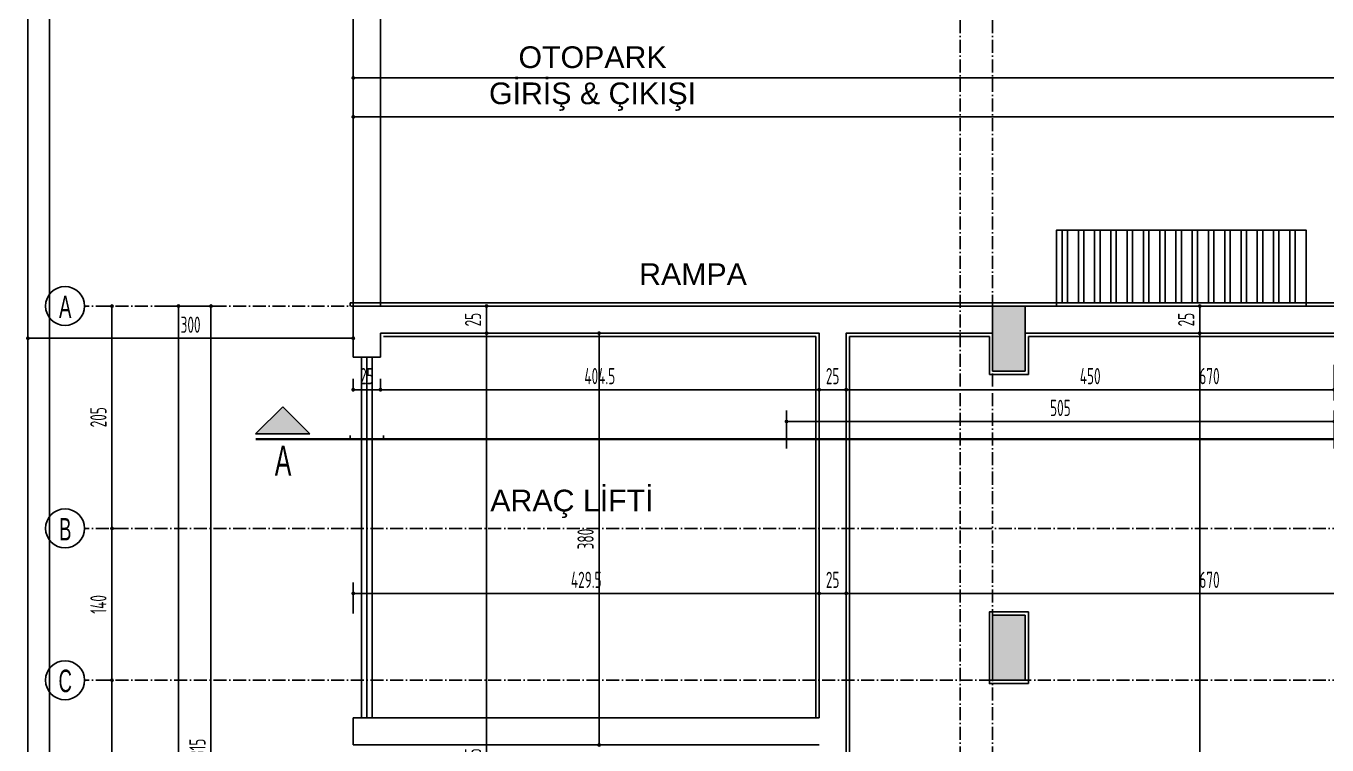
# Model space of a CAD drawing. Extents: x 41749 to 92598, y -24291 to 29432.
# Drawn here: x 48771 to 49971, y -22701 to -22038 of the extents above; entities that cross this region are included whole.
import ezdxf

# ---------------------------------------------------------------- set-up
doc = ezdxf.new("R2010")
doc.units = 0
doc.header["$MEASUREMENT"] = 0
doc.header["$PDMODE"] = 3
for name, pattern in [('ACAD_ISO03W100', [30, 12, -18]), ('ACAD_ISO10W100', [18, 12, -3, 0, -3]), ('DASHED', [0.75, 0.5, -0.25])]:
    doc.linetypes.add(name, pattern=pattern)
doc.layers.get('0').update_dxf_attribs({"linetype": 'CONTINUOUS'})
doc.layers.get('Defpoints').update_dxf_attribs({"linetype": 'CONTINUOUS'})
for name, color, linetype in [('ADAKENARI', 7, 'CONTINUOUS'), ('AKS', 10, 'CONTINUOUS'), ('DUVAR', 6, 'CONTINUOUS'), ('İÇ ÖLÇÜ', 95, 'CONTINUOUS'), ('KOLON', 5, 'CONTINUOUS'), ('MAHAL', 21, 'CONTINUOUS'), ('MERBAS', 231, 'CONTINUOUS'), ('OLCU', 3, 'CONTINUOUS'), ('SıVA', 7, 'CONTINUOUS'), ('tar', 12, 'CONTINUOUS'), ('TEFRIS', 12, 'CONTINUOUS'), ('YAZI', 7, 'CONTINUOUS')]:
    doc.layers.add(name, color=color, linetype=linetype)
doc.layers.add('KAPI-ACILIM1', color=13, linetype='ACAD_ISO03W100', lineweight=20)
doc.styles.add('mahal', font='arial.ttf', dxfattribs={"height": 70})
doc.styles.add('OLCU', font='isocpeur.ttf', dxfattribs={"width": 0.59})
doc.dimstyles.new('OLCU3', dxfattribs={"dimscale": 0.5, "dimtxt": 30, "dimasz": 7, "dimexe": 20, "dimexo": 0, "dimgap": 10, "dimtad": 1, "dimdec": 4, "dimrnd": 0.5, "dimdsep": 46, "dimtxsty": 'OLCU', "dimblk1": 'DOT', "dimblk2": 'DOT', "dimsah": 1, "dimcen": 0.09, "dimclrt": 4, "dimadec": 0, "dimazin": 0, "dimtfac": 1, "dimtdec": 4, "dimtix": 1, "dimtmove": 2, "dimatfit": 3, "dimfxl": 0, "dimtolj": 1, "dimtzin": 0, "dimarcsym": 0})

# ---------------------------------------------------------------- blocks, each defined once
blk = doc.blocks.new('DOT')
at = {"color": 0, "linetype": 'ByBlock'}
blk.add_line((-0.5, 0), (-1, 0), dxfattribs=at)
at = {"color": 0, "linetype": 'ByBlock', "const_width": 0.5}
blk.add_lwpolyline([(-0.25, 0, 1), (0.25, 0, 1)], format="xyb", close=True, dxfattribs=at)
blk = doc.blocks.new('*D2324')
at = {"layer": 'Defpoints', "color": 0, "transparency": 16777216}
for p in [(48850.3, -22641), (48850.3, -22641), (48850.3, -23111)]:
    blk.add_point(p, dxfattribs=at)
at = {"layer": 'OLCU', "color": 0, "lineweight": -2, "transparency": 16777216}
for p, q in [((48850.3, -22641), (48840.3, -22641)), ((48850.3, -23107.5), (48850.3, -22644.5)), ((48850.3, -23111), (48860.3, -23111))]:
    blk.add_line(p, q, dxfattribs=at)
at = {"layer": 'OLCU', "color": 0, "lineweight": -2, "transparency": 16777216, "xscale": 3.5, "yscale": 3.5, "zscale": 3.5}
for p, rotation in [((48850.3, -22641), 90), ((48850.3, -23111), 270)]:
    blk.add_blockref('DOT', p, dxfattribs=dict(at, rotation=rotation))
at = {"layer": 'OLCU', "color": 4, "transparency": 16777216, "insert": (48837.8, -22876), "char_height": 15, "attachment_point": 5, "rotation": 90, "style": 'OLCU'}
blk.add_mtext('\\A1;470', dxfattribs=at)
blk = doc.blocks.new('*D2325')
at = {"layer": 'Defpoints', "color": 0, "transparency": 16777216}
for p in [(48850.3, -22501), (48850.3, -22501), (48850.3, -22641)]:
    blk.add_point(p, dxfattribs=at)
at = {"layer": 'OLCU', "color": 0, "lineweight": -2, "transparency": 16777216}
for p, q in [((48850.3, -22501), (48860.3, -22501)), ((48850.3, -22637.5), (48850.3, -22504.5)), ((48850.3, -22641), (48840.3, -22641))]:
    blk.add_line(p, q, dxfattribs=at)
at = {"layer": 'OLCU', "color": 0, "lineweight": -2, "transparency": 16777216, "xscale": 3.5, "yscale": 3.5, "zscale": 3.5}
for p, rotation in [((48850.3, -22501), 90), ((48850.3, -22641), 270)]:
    blk.add_blockref('DOT', p, dxfattribs=dict(at, rotation=rotation))
at = {"layer": 'OLCU', "color": 4, "transparency": 16777216, "insert": (48837.8, -22571), "char_height": 15, "attachment_point": 5, "rotation": 90, "style": 'OLCU'}
blk.add_mtext('\\A1;140', dxfattribs=at)
blk = doc.blocks.new('*D2326')
at = {"layer": 'Defpoints', "color": 0, "transparency": 16777216}
for p in [(48850.3, -22296), (48850.3, -22296), (48850.3, -22501)]:
    blk.add_point(p, dxfattribs=at)
at = {"layer": 'OLCU', "color": 0, "lineweight": -2, "transparency": 16777216}
for p, q in [((48850.3, -22296), (48840.3, -22296)), ((48850.3, -22497.5), (48850.3, -22299.5)), ((48850.3, -22501), (48860.3, -22501))]:
    blk.add_line(p, q, dxfattribs=at)
at = {"layer": 'OLCU', "color": 0, "lineweight": -2, "transparency": 16777216, "xscale": 3.5, "yscale": 3.5, "zscale": 3.5}
for p, rotation in [((48850.3, -22296), 90), ((48850.3, -22501), 270)]:
    blk.add_blockref('DOT', p, dxfattribs=dict(at, rotation=rotation))
at = {"layer": 'OLCU', "color": 4, "transparency": 16777216, "insert": (48837.8, -22398.5), "char_height": 15, "attachment_point": 5, "rotation": 90, "style": 'OLCU'}
blk.add_mtext('\\A1;205', dxfattribs=at)
blk = doc.blocks.new('*D2386')
at = {"layer": 'Defpoints', "color": 0, "transparency": 16777216}
for p in [(49072.8, -22085.7), (51262.3, -22296), (49072.8, -22343.2)]:
    blk.add_point(p, dxfattribs=at)
at = {"layer": 'OLCU', "color": 0, "lineweight": -2, "transparency": 16777216}
for p, q in [((49072.8, -22110.7), (49072.8, -22075.7)), ((51262.3, -22110.7), (51262.3, -22075.7)), ((51258.8, -22085.7), (49076.3, -22085.7))]:
    blk.add_line(p, q, dxfattribs=at)
at = {"layer": 'OLCU', "color": 0, "lineweight": -2, "transparency": 16777216, "xscale": 3.5, "yscale": 3.5, "zscale": 3.5, "rotation": 180}
blk.add_blockref('DOT', (49072.8, -22085.7), dxfattribs=at)
at = {"layer": 'OLCU', "color": 0, "lineweight": -2, "transparency": 16777216, "xscale": 3.5, "yscale": 3.5, "zscale": 3.5}
blk.add_blockref('DOT', (51262.3, -22085.7), dxfattribs=at)
at = {"layer": 'OLCU', "color": 4, "transparency": 16777216, "insert": (50167.6, -22073.2), "char_height": 15, "attachment_point": 5, "style": 'OLCU'}
blk.add_mtext('\\A1;2189.5', dxfattribs=at)
blk = doc.blocks.new('*D2393')
at = {"layer": 'Defpoints', "color": 0, "transparency": 16777216}
for p in [(48790.7, -22296), (48941.6, -23111.2), (49072.8, -23111.2)]:
    blk.add_point(p, dxfattribs=at)
at = {"layer": 'OLCU', "color": 0, "lineweight": -2, "transparency": 16777216}
for p, q in [((48916.6, -22296), (48951.6, -22296)), ((48941.6, -22299.5), (48941.6, -23107.7)), ((48966.6, -23111.2), (48931.6, -23111.2))]:
    blk.add_line(p, q, dxfattribs=at)
at = {"layer": 'OLCU', "color": 0, "lineweight": -2, "transparency": 16777216, "xscale": 3.5, "yscale": 3.5, "zscale": 3.5}
for p, rotation in [((48941.6, -22296), 90), ((48941.6, -23111.2), 270)]:
    blk.add_blockref('DOT', p, dxfattribs=dict(at, rotation=rotation))
at = {"layer": 'OLCU', "color": 4, "transparency": 16777216, "insert": (48929.1, -22703.6), "char_height": 15, "attachment_point": 5, "rotation": 90, "style": 'OLCU'}
blk.add_mtext('\\A1;815', dxfattribs=at)
blk = doc.blocks.new('*D2394')
at = {"layer": 'Defpoints', "color": 0, "transparency": 16777216}
for p in [(49021, -22296), (48911.6, -23216), (49847.6, -23216)]:
    blk.add_point(p, dxfattribs=at)
at = {"layer": 'OLCU', "color": 0, "lineweight": -2, "transparency": 16777216}
for p, q in [((48936.6, -22296), (48901.6, -22296)), ((48911.6, -22299.5), (48911.6, -23212.5)), ((48936.6, -23216), (48901.6, -23216))]:
    blk.add_line(p, q, dxfattribs=at)
at = {"layer": 'OLCU', "color": 0, "lineweight": -2, "transparency": 16777216, "xscale": 3.5, "yscale": 3.5, "zscale": 3.5}
for p, rotation in [((48911.6, -22296), 90), ((48911.6, -23216), 270)]:
    blk.add_blockref('DOT', p, dxfattribs=dict(at, rotation=rotation))
at = {"layer": 'OLCU', "color": 4, "transparency": 16777216, "insert": (48899.1, -22756), "char_height": 15, "attachment_point": 5, "rotation": 90, "style": 'OLCU'}
blk.add_mtext('\\A1;920', dxfattribs=at)
blk = doc.blocks.new('*D2396')
at = {"layer": 'Defpoints', "color": 0, "transparency": 16777216}
for p in [(49072.8, -22017.7), (49632.3, -22017.7), (49072.8, -22316)]:
    blk.add_point(p, dxfattribs=at)
at = {"layer": 'OLCU', "color": 0, "lineweight": -2, "transparency": 16777216}
for p, q in [((49072.8, -22042.7), (49072.8, -22007.7)), ((49632.3, -22017.7), (49632.3, -22007.7)), ((49628.8, -22017.7), (49076.3, -22017.7))]:
    blk.add_line(p, q, dxfattribs=at)
at = {"layer": 'OLCU', "color": 0, "lineweight": -2, "transparency": 16777216, "xscale": 3.5, "yscale": 3.5, "zscale": 3.5, "rotation": 180}
blk.add_blockref('DOT', (49072.8, -22017.7), dxfattribs=at)
at = {"layer": 'OLCU', "color": 0, "lineweight": -2, "transparency": 16777216, "xscale": 3.5, "yscale": 3.5, "zscale": 3.5}
blk.add_blockref('DOT', (49632.3, -22017.7), dxfattribs=at)
at = {"layer": 'OLCU', "color": 4, "transparency": 16777216, "insert": (49352.6, -22005.2), "char_height": 15, "attachment_point": 5, "style": 'OLCU'}
blk.add_mtext('\\A1;559.5', dxfattribs=at)
blk = doc.blocks.new('*D2423')
at = {"layer": 'Defpoints', "color": 0, "transparency": 16777216}
for p in [(49852.5, -22296), (49852.5, -22321), (49853.3, -22321)]:
    blk.add_point(p, dxfattribs=at)
at = {"layer": 'İÇ ÖLÇÜ', "color": 0, "lineweight": -2, "transparency": 16777216}
for p, q in [((49852.5, -22296), (49863.3, -22296)), ((49853.3, -22299.5), (49853.3, -22317.5)), ((49852.5, -22321), (49863.3, -22321))]:
    blk.add_line(p, q, dxfattribs=at)
at = {"layer": 'İÇ ÖLÇÜ', "color": 0, "lineweight": -2, "transparency": 16777216, "xscale": 3.5, "yscale": 3.5, "zscale": 3.5}
for p, rotation in [((49853.3, -22296), 90), ((49853.3, -22321), 270)]:
    blk.add_blockref('DOT', p, dxfattribs=dict(at, rotation=rotation))
at = {"layer": 'İÇ ÖLÇÜ', "color": 4, "transparency": 16777216, "insert": (49840.8, -22308.5), "char_height": 15, "attachment_point": 5, "rotation": 90, "style": 'OLCU'}
blk.add_mtext('\\A1;25', dxfattribs=at)
blk = doc.blocks.new('*D2424')
at = {"layer": 'Defpoints', "color": 0, "transparency": 16777216}
for p in [(49852.5, -22321), (49853.3, -23191), (49862.6, -23191)]:
    blk.add_point(p, dxfattribs=at)
at = {"layer": 'İÇ ÖLÇÜ', "color": 0, "lineweight": -2, "transparency": 16777216}
for p, q in [((49852.5, -22321), (49863.3, -22321)), ((49853.3, -22324.5), (49853.3, -23187.5)), ((49862.6, -23191), (49843.3, -23191))]:
    blk.add_line(p, q, dxfattribs=at)
at = {"layer": 'İÇ ÖLÇÜ', "color": 0, "lineweight": -2, "transparency": 16777216, "xscale": 3.5, "yscale": 3.5, "zscale": 3.5}
for p, rotation in [((49853.3, -22321), 90), ((49853.3, -23191), 270)]:
    blk.add_blockref('DOT', p, dxfattribs=dict(at, rotation=rotation))
at = {"layer": 'İÇ ÖLÇÜ', "color": 4, "transparency": 16777216, "insert": (49840.8, -22756), "char_height": 15, "attachment_point": 5, "rotation": 90, "style": 'OLCU'}
blk.add_mtext('\\A1;870', dxfattribs=at)
blk = doc.blocks.new('*D2426')
at = {"layer": 'Defpoints', "color": 0, "transparency": 16777216}
for p in [(49197.2, -22296), (49195.7, -22321), (49197.2, -22321)]:
    blk.add_point(p, dxfattribs=at)
at = {"layer": 'İÇ ÖLÇÜ', "color": 0, "lineweight": -2, "transparency": 16777216}
for p, q in [((49197.2, -22296), (49185.7, -22296)), ((49195.7, -22299.5), (49195.7, -22317.5)), ((49197.2, -22321), (49185.7, -22321))]:
    blk.add_line(p, q, dxfattribs=at)
at = {"layer": 'İÇ ÖLÇÜ', "color": 0, "lineweight": -2, "transparency": 16777216, "xscale": 3.5, "yscale": 3.5, "zscale": 3.5}
for p, rotation in [((49195.7, -22296), 90), ((49195.7, -22321), 270)]:
    blk.add_blockref('DOT', p, dxfattribs=dict(at, rotation=rotation))
at = {"layer": 'İÇ ÖLÇÜ', "color": 4, "transparency": 16777216, "insert": (49183.2, -22308.5), "char_height": 15, "attachment_point": 5, "rotation": 90, "style": 'OLCU'}
blk.add_mtext('\\A1;25', dxfattribs=at)
blk = doc.blocks.new('*D2427')
at = {"layer": 'Defpoints', "color": 0, "transparency": 16777216}
for p in [(49197.2, -22321), (49097.8, -23114.4), (49195.7, -23114.4)]:
    blk.add_point(p, dxfattribs=at)
at = {"layer": 'İÇ ÖLÇÜ', "color": 0, "lineweight": -2, "transparency": 16777216}
for p, q in [((49197.2, -22321), (49185.7, -22321)), ((49195.7, -22324.5), (49195.7, -23110.9)), ((49170.7, -23114.4), (49205.7, -23114.4))]:
    blk.add_line(p, q, dxfattribs=at)
at = {"layer": 'İÇ ÖLÇÜ', "color": 0, "lineweight": -2, "transparency": 16777216, "xscale": 3.5, "yscale": 3.5, "zscale": 3.5}
for p, rotation in [((49195.7, -22321), 90), ((49195.7, -23114.4), 270)]:
    blk.add_blockref('DOT', p, dxfattribs=dict(at, rotation=rotation))
at = {"layer": 'İÇ ÖLÇÜ', "color": 4, "transparency": 16777216, "insert": (49183.2, -22717.7), "char_height": 15, "attachment_point": 5, "rotation": 90, "style": 'OLCU'}
blk.add_mtext('\\A1;793.5', dxfattribs=at)
blk = doc.blocks.new('*D2437')
at = {"layer": 'Defpoints', "color": 0, "transparency": 16777216}
for p in [(49527.3, -22373.1), (49527.3, -22383.1), (50197.3, -22377.7)]:
    blk.add_point(p, dxfattribs=at)
at = {"layer": 'İÇ ÖLÇÜ', "color": 0, "lineweight": -2, "transparency": 16777216}
for p, q in [((49527.3, -22383.1), (49527.3, -22363.1)), ((50197.3, -22377.7), (50197.3, -22363.1)), ((50193.8, -22373.1), (49530.8, -22373.1))]:
    blk.add_line(p, q, dxfattribs=at)
at = {"layer": 'İÇ ÖLÇÜ', "color": 0, "lineweight": -2, "transparency": 16777216, "xscale": 3.5, "yscale": 3.5, "zscale": 3.5, "rotation": 180}
blk.add_blockref('DOT', (49527.3, -22373.1), dxfattribs=at)
at = {"layer": 'İÇ ÖLÇÜ', "color": 0, "lineweight": -2, "transparency": 16777216, "xscale": 3.5, "yscale": 3.5, "zscale": 3.5}
blk.add_blockref('DOT', (50197.3, -22373.1), dxfattribs=at)
at = {"layer": 'İÇ ÖLÇÜ', "color": 4, "transparency": 16777216, "insert": (49862.3, -22360.6), "char_height": 15, "attachment_point": 5, "style": 'OLCU'}
blk.add_mtext('\\A1;670', dxfattribs=at)
blk = doc.blocks.new('*D2438')
at = {"layer": 'Defpoints', "color": 0, "transparency": 16777216}
for p in [(49502.3, -22356.7), (49502.3, -22373.1), (49527.3, -22377.7)]:
    blk.add_point(p, dxfattribs=at)
at = {"layer": 'İÇ ÖLÇÜ', "color": 0, "lineweight": -2, "transparency": 16777216}
for p, q in [((49502.3, -22356.7), (49502.3, -22383.1)), ((49527.3, -22377.7), (49527.3, -22363.1)), ((49523.8, -22373.1), (49505.8, -22373.1))]:
    blk.add_line(p, q, dxfattribs=at)
at = {"layer": 'İÇ ÖLÇÜ', "color": 0, "lineweight": -2, "transparency": 16777216, "xscale": 3.5, "yscale": 3.5, "zscale": 3.5, "rotation": 180}
blk.add_blockref('DOT', (49502.3, -22373.1), dxfattribs=at)
at = {"layer": 'İÇ ÖLÇÜ', "color": 0, "lineweight": -2, "transparency": 16777216, "xscale": 3.5, "yscale": 3.5, "zscale": 3.5}
blk.add_blockref('DOT', (49527.3, -22373.1), dxfattribs=at)
at = {"layer": 'İÇ ÖLÇÜ', "color": 4, "transparency": 16777216, "insert": (49514.8, -22360.6), "char_height": 15, "attachment_point": 5, "style": 'OLCU'}
blk.add_mtext('\\A1;25', dxfattribs=at)
blk = doc.blocks.new('*D2439')
at = {"layer": 'Defpoints', "color": 0, "transparency": 16777216}
for p in [(49502.3, -22349.9), (49097.8, -22373.1), (49097.8, -22374.8)]:
    blk.add_point(p, dxfattribs=at)
at = {"layer": 'İÇ ÖLÇÜ', "color": 0, "lineweight": -2, "transparency": 16777216}
for p, q in [((49502.3, -22349.9), (49502.3, -22383.1)), ((49097.8, -22374.8), (49097.8, -22363.1)), ((49498.8, -22373.1), (49101.3, -22373.1))]:
    blk.add_line(p, q, dxfattribs=at)
at = {"layer": 'İÇ ÖLÇÜ', "color": 0, "lineweight": -2, "transparency": 16777216, "xscale": 3.5, "yscale": 3.5, "zscale": 3.5, "rotation": 180}
blk.add_blockref('DOT', (49097.8, -22373.1), dxfattribs=at)
at = {"layer": 'İÇ ÖLÇÜ', "color": 0, "lineweight": -2, "transparency": 16777216, "xscale": 3.5, "yscale": 3.5, "zscale": 3.5}
blk.add_blockref('DOT', (49502.3, -22373.1), dxfattribs=at)
at = {"layer": 'İÇ ÖLÇÜ', "color": 4, "transparency": 16777216, "insert": (49300.1, -22360.6), "char_height": 15, "attachment_point": 5, "style": 'OLCU'}
blk.add_mtext('\\A1;404.5', dxfattribs=at)
blk = doc.blocks.new('*D2440')
at = {"layer": 'Defpoints', "color": 0, "transparency": 16777216}
for p in [(49072.8, -22373.1), (49072.8, -22374.8), (49097.8, -22374.8)]:
    blk.add_point(p, dxfattribs=at)
at = {"layer": 'İÇ ÖLÇÜ', "color": 0, "lineweight": -2, "transparency": 16777216}
for p, q in [((49072.8, -22374.8), (49072.8, -22363.1)), ((49097.8, -22374.8), (49097.8, -22363.1)), ((49094.3, -22373.1), (49076.3, -22373.1))]:
    blk.add_line(p, q, dxfattribs=at)
at = {"layer": 'İÇ ÖLÇÜ', "color": 0, "lineweight": -2, "transparency": 16777216, "xscale": 3.5, "yscale": 3.5, "zscale": 3.5, "rotation": 180}
blk.add_blockref('DOT', (49072.8, -22373.1), dxfattribs=at)
at = {"layer": 'İÇ ÖLÇÜ', "color": 0, "lineweight": -2, "transparency": 16777216, "xscale": 3.5, "yscale": 3.5, "zscale": 3.5}
blk.add_blockref('DOT', (49097.8, -22373.1), dxfattribs=at)
at = {"layer": 'İÇ ÖLÇÜ', "color": 4, "transparency": 16777216, "insert": (49085.3, -22360.6), "char_height": 15, "attachment_point": 5, "style": 'OLCU'}
blk.add_mtext('\\A1;25', dxfattribs=at)
blk = doc.blocks.new('*D2446')
at = {"layer": 'Defpoints', "color": 0, "transparency": 16777216}
for p in [(49527.3, -22537.5), (49527.3, -22560.9), (50197.3, -22571)]:
    blk.add_point(p, dxfattribs=at)
at = {"layer": 'İÇ ÖLÇÜ', "color": 0, "lineweight": -2, "transparency": 16777216}
for p, q in [((49527.3, -22537.5), (49527.3, -22570.9)), ((50197.3, -22571), (50197.3, -22550.9)), ((50193.8, -22560.9), (49530.8, -22560.9))]:
    blk.add_line(p, q, dxfattribs=at)
at = {"layer": 'İÇ ÖLÇÜ', "color": 0, "lineweight": -2, "transparency": 16777216, "xscale": 3.5, "yscale": 3.5, "zscale": 3.5, "rotation": 180}
blk.add_blockref('DOT', (49527.3, -22560.9), dxfattribs=at)
at = {"layer": 'İÇ ÖLÇÜ', "color": 0, "lineweight": -2, "transparency": 16777216, "xscale": 3.5, "yscale": 3.5, "zscale": 3.5}
blk.add_blockref('DOT', (50197.3, -22560.9), dxfattribs=at)
at = {"layer": 'İÇ ÖLÇÜ', "color": 4, "transparency": 16777216, "insert": (49862.3, -22548.4), "char_height": 15, "attachment_point": 5, "style": 'OLCU'}
blk.add_mtext('\\A1;670', dxfattribs=at)
blk = doc.blocks.new('*D2447')
at = {"layer": 'Defpoints', "color": 0, "transparency": 16777216}
for p in [(49502.3, -22537.5), (49527.3, -22537.5), (49502.3, -22560.9)]:
    blk.add_point(p, dxfattribs=at)
at = {"layer": 'İÇ ÖLÇÜ', "color": 0, "lineweight": -2, "transparency": 16777216}
for p, q in [((49502.3, -22537.5), (49502.3, -22570.9)), ((49527.3, -22537.5), (49527.3, -22570.9)), ((49523.8, -22560.9), (49505.8, -22560.9))]:
    blk.add_line(p, q, dxfattribs=at)
at = {"layer": 'İÇ ÖLÇÜ', "color": 0, "lineweight": -2, "transparency": 16777216, "xscale": 3.5, "yscale": 3.5, "zscale": 3.5, "rotation": 180}
blk.add_blockref('DOT', (49502.3, -22560.9), dxfattribs=at)
at = {"layer": 'İÇ ÖLÇÜ', "color": 0, "lineweight": -2, "transparency": 16777216, "xscale": 3.5, "yscale": 3.5, "zscale": 3.5}
blk.add_blockref('DOT', (49527.3, -22560.9), dxfattribs=at)
at = {"layer": 'İÇ ÖLÇÜ', "color": 4, "transparency": 16777216, "insert": (49514.8, -22548.4), "char_height": 15, "attachment_point": 5, "style": 'OLCU'}
blk.add_mtext('\\A1;25', dxfattribs=at)
blk = doc.blocks.new('*D2448')
at = {"layer": 'Defpoints', "color": 0, "transparency": 16777216}
for p in [(49502.3, -22537.5), (49072.8, -22560.9), (49072.8, -22579.3)]:
    blk.add_point(p, dxfattribs=at)
at = {"layer": 'İÇ ÖLÇÜ', "color": 0, "lineweight": -2, "transparency": 16777216}
for p, q in [((49502.3, -22537.5), (49502.3, -22570.9)), ((49072.8, -22579.3), (49072.8, -22550.9)), ((49498.8, -22560.9), (49076.3, -22560.9))]:
    blk.add_line(p, q, dxfattribs=at)
at = {"layer": 'İÇ ÖLÇÜ', "color": 0, "lineweight": -2, "transparency": 16777216, "xscale": 3.5, "yscale": 3.5, "zscale": 3.5, "rotation": 180}
blk.add_blockref('DOT', (49072.8, -22560.9), dxfattribs=at)
at = {"layer": 'İÇ ÖLÇÜ', "color": 0, "lineweight": -2, "transparency": 16777216, "xscale": 3.5, "yscale": 3.5, "zscale": 3.5}
blk.add_blockref('DOT', (49502.3, -22560.9), dxfattribs=at)
at = {"layer": 'İÇ ÖLÇÜ', "color": 4, "transparency": 16777216, "insert": (49287.6, -22548.4), "char_height": 15, "attachment_point": 5, "style": 'OLCU'}
blk.add_mtext('\\A1;429.5', dxfattribs=at)
blk = doc.blocks.new('*D2577')
at = {"layer": 'Defpoints', "color": 0, "transparency": 16777216}
for p in [(49527.3, -22350.2), (49977.3, -22350.2), (49527.3, -22373.1)]:
    blk.add_point(p, dxfattribs=at)
at = {"layer": 'İÇ ÖLÇÜ', "color": 0, "lineweight": -2, "transparency": 16777216}
for p, q in [((49527.3, -22350.2), (49527.3, -22383.1)), ((49977.3, -22350.2), (49977.3, -22383.1)), ((49973.8, -22373.1), (49530.8, -22373.1))]:
    blk.add_line(p, q, dxfattribs=at)
at = {"layer": 'İÇ ÖLÇÜ', "color": 0, "lineweight": -2, "transparency": 16777216, "xscale": 3.5, "yscale": 3.5, "zscale": 3.5, "rotation": 180}
blk.add_blockref('DOT', (49527.3, -22373.1), dxfattribs=at)
at = {"layer": 'İÇ ÖLÇÜ', "color": 0, "lineweight": -2, "transparency": 16777216, "xscale": 3.5, "yscale": 3.5, "zscale": 3.5}
blk.add_blockref('DOT', (49977.3, -22373.1), dxfattribs=at)
at = {"layer": 'İÇ ÖLÇÜ', "color": 4, "transparency": 16777216, "insert": (49752.3, -22360.6), "char_height": 15, "attachment_point": 5, "style": 'OLCU'}
blk.add_mtext('\\A1;450', dxfattribs=at)
blk = doc.blocks.new('*D2581')
at = {"layer": 'Defpoints', "color": 0, "transparency": 16777216}
for p in [(49472.3, -22402.4), (49977.3, -22443.5), (49472.3, -22473)]:
    blk.add_point(p, dxfattribs=at)
at = {"layer": 'İÇ ÖLÇÜ', "color": 0, "lineweight": -2, "transparency": 16777216}
for p, q in [((49472.3, -22427.4), (49472.3, -22392.4)), ((49977.3, -22427.4), (49977.3, -22392.4)), ((49973.8, -22402.4), (49475.8, -22402.4))]:
    blk.add_line(p, q, dxfattribs=at)
at = {"layer": 'İÇ ÖLÇÜ', "color": 0, "lineweight": -2, "transparency": 16777216, "xscale": 3.5, "yscale": 3.5, "zscale": 3.5, "rotation": 180}
blk.add_blockref('DOT', (49472.3, -22402.4), dxfattribs=at)
at = {"layer": 'İÇ ÖLÇÜ', "color": 0, "lineweight": -2, "transparency": 16777216, "xscale": 3.5, "yscale": 3.5, "zscale": 3.5}
blk.add_blockref('DOT', (49977.3, -22402.4), dxfattribs=at)
at = {"layer": 'İÇ ÖLÇÜ', "color": 4, "transparency": 16777216, "insert": (49724.8, -22389.9), "char_height": 15, "attachment_point": 5, "style": 'OLCU'}
blk.add_mtext('\\A1;505', dxfattribs=at)
blk = doc.blocks.new('*D2799')
at = {"layer": 'Defpoints', "color": 0, "transparency": 16777216}
for p in [(49072.8, -22121.6), (51012.2, -22293), (49072.8, -22334.4)]:
    blk.add_point(p, dxfattribs=at)
at = {"layer": 'OLCU', "color": 0, "lineweight": -2, "transparency": 16777216}
for p, q in [((49072.8, -22146.6), (49072.8, -22111.6)), ((51012.2, -22146.6), (51012.2, -22111.6)), ((51008.7, -22121.6), (49076.3, -22121.6))]:
    blk.add_line(p, q, dxfattribs=at)
at = {"layer": 'OLCU', "color": 0, "lineweight": -2, "transparency": 16777216, "xscale": 3.5, "yscale": 3.5, "zscale": 3.5, "rotation": 180}
blk.add_blockref('DOT', (49072.8, -22121.6), dxfattribs=at)
at = {"layer": 'OLCU', "color": 0, "lineweight": -2, "transparency": 16777216, "xscale": 3.5, "yscale": 3.5, "zscale": 3.5}
blk.add_blockref('DOT', (51012.2, -22121.6), dxfattribs=at)
at = {"layer": 'OLCU', "color": 4, "transparency": 16777216, "insert": (50042.5, -22109.1), "char_height": 15, "attachment_point": 5, "style": 'OLCU'}
blk.add_mtext('\\A1;1939.5', dxfattribs=at)
blk = doc.blocks.new('*D3101')
at = {"layer": 'ADAKENARI', "color": 0, "lineweight": -2, "transparency": 16777216}
for p, q in [((49274.5, -22321), (49309.5, -22321)), ((49299.5, -22697.1), (49299.5, -22324.5)), ((49274.5, -22700.6), (49309.5, -22700.6))]:
    blk.add_line(p, q, dxfattribs=at)
at = {"layer": 'Defpoints', "color": 0, "transparency": 16777216}
for p in [(49218.1, -22321), (49299.5, -22321), (49247.8, -22700.6)]:
    blk.add_point(p, dxfattribs=at)
at = {"layer": 'ADAKENARI', "color": 0, "lineweight": -2, "transparency": 16777216, "xscale": 3.5, "yscale": 3.5, "zscale": 3.5}
for p, rotation in [((49299.5, -22321), 90), ((49299.5, -22700.6), 270)]:
    blk.add_blockref('DOT', p, dxfattribs=dict(at, rotation=rotation))
at = {"layer": 'ADAKENARI', "color": 4, "transparency": 16777216, "insert": (49287, -22510.8), "char_height": 15, "attachment_point": 5, "rotation": 90, "style": 'OLCU'}
blk.add_mtext('\\A1;380', dxfattribs=at)
blk = doc.blocks.new('*D3102')
at = {"layer": 'ADAKENARI', "color": 0, "lineweight": -2, "transparency": 16777216}
for p, q in [((48772.8, -22300.7), (48772.8, -22335.7)), ((49072.8, -22300.7), (49072.8, -22335.7)), ((49069.3, -22325.7), (48776.3, -22325.7))]:
    blk.add_line(p, q, dxfattribs=at)
at = {"layer": 'Defpoints', "color": 0, "transparency": 16777216}
for p in [(48772.8, -22296), (49072.8, -22296), (48772.8, -22325.7)]:
    blk.add_point(p, dxfattribs=at)
at = {"layer": 'ADAKENARI', "color": 0, "lineweight": -2, "transparency": 16777216, "xscale": 3.5, "yscale": 3.5, "zscale": 3.5, "rotation": 180}
blk.add_blockref('DOT', (48772.8, -22325.7), dxfattribs=at)
at = {"layer": 'ADAKENARI', "color": 0, "lineweight": -2, "transparency": 16777216, "xscale": 3.5, "yscale": 3.5, "zscale": 3.5}
blk.add_blockref('DOT', (49072.8, -22325.7), dxfattribs=at)
at = {"layer": 'ADAKENARI', "color": 4, "transparency": 16777216, "insert": (48922.8, -22313.2), "char_height": 15, "attachment_point": 5, "style": 'OLCU'}
blk.add_mtext('\\A1;300', dxfattribs=at)

msp = doc.modelspace()

# ---------------------------------------------------------------- hatches: boundary and pattern name
at = {"layer": 'KOLON'}
msp.add_hatch(color=256, dxfattribs=at).paths.add_polyline_path([(49007.76596, -22388.87535), (48982.76596, -22413.87535), (49032.76596, -22413.87535)])
at = {"layer": 'tar'}
h = msp.add_hatch(dxfattribs=at)
h.set_pattern_fill('ANSI32', color=256, scale=40, angle=45, style=0)
h.set_pattern_definition([(90, (16.363, 0.385), (-15, 3e-15), []), (90, (21.363, 5.385), (-15, 3e-15), [])])
h.paths.add_polyline_path([(49781.31654, -22225.95377), (49721.31654, -22225.95377), (49721.31654, -22292.95522), (49951.31654, -22292.95522), (49951.31654, -22225.95377)])
h = msp.add_hatch(dxfattribs=at)
h.set_pattern_fill('ANSI33', color=256, scale=40, style=0)
h.set_pattern_definition([(45, (16.363, 0.385), (-7.0710678, 7.0710678), []), (45, (23.434, 0.385), (-7.0710678, 7.0710678), [5, -2.5])])
h.paths.add_polyline_path([(50787.31654, -22355.95522), (50767.31654, -22355.95522), (50767.31654, -22377.10746), (50767.31654, -22418.70461), (50787.31654, -22418.70461)])
h.paths.add_polyline_path([(49692.31654, -22295.95522), (49662.31654, -22295.95522), (49662.31654, -22355.95522), (49692.31654, -22355.95522)])
h.paths.add_polyline_path([(50217.31654, -22295.95522), (50207.31654, -22295.95522), (50197.31654, -22295.95522), (50197.31654, -22500.95522), (50217.31654, -22500.95522)])
h.paths.add_polyline_path([(50397.31654, -22295.95522), (50387.31654, -22295.95522), (50377.31654, -22295.95522), (50377.31654, -22500.95522), (50397.31654, -22500.95522)])
h.paths.add_polyline_path([(50757.31654, -22355.95522), (50787.31654, -22355.95522), (50787.31654, -22295.95522), (50757.31654, -22295.95522)])
h.paths.add_polyline_path([(51107.16801, -22295.95522), (51107.16801, -22325.95522), (51166.16801, -22325.95522), (51166.16801, -22295.95522)])
h.paths.add_polyline_path([(49692.31654, -22580.95522), (49662.31654, -22580.95522), (49662.31654, -22640.95522), (49692.31654, -22640.95522)])
h.paths.add_polyline_path([(50377.31654, -22610.95522), (50377.31654, -22640.95522), (50437.31654, -22640.95522), (50437.31654, -22610.95522)])
h.paths.add_polyline_path([(50787.31654, -22640.95522), (50787.31654, -22610.95522), (50727.31654, -22610.95522), (50727.31654, -22640.95522)])
h.paths.add_polyline_path([(49692.31654, -23110.95522), (49692.31654, -23080.95522), (49632.31654, -23080.95522), (49632.31654, -23110.95522)])
h.paths.add_polyline_path([(50117.31654, -23155.95517), (50087.31654, -23155.95517), (50087.31654, -23215.95517), (50117.31654, -23215.95517)])
h.paths.add_polyline_path([(50617.31654, -23155.95517), (50587.31654, -23155.95517), (50587.31654, -23215.95517), (50617.31654, -23215.95517)])
h.paths.add_polyline_path([(51106.16801, -23080.95522), (51106.16801, -23110.95522), (51166.16801, -23110.95522), (51166.16801, -23080.95522)])
h.paths.add_polyline_path([(50768.25654, -22349.30589), (50786.37654, -22349.30589), (50786.37654, -22371.80589), (50768.25654, -22371.80589)], flags=9)

# ---------------------------------------------------------------- linework, layer by layer
at = {"layer": 'ADAKENARI'}
for p, q in [((49072.7954, -22295.95522), (49072.7954, -22007.67894)), ((49097.7954, -22295.95522), (49097.7954, -22007.67894)), ((49072.7954, -22343.23182), (49097.7954, -22343.23182)), ((49080.2954, -22343.23182), (49080.2954, -22675.62338)), ((49085.2954, -22343.23182), (49085.2954, -22675.62338)), ((49090.2954, -22343.23182), (49090.2954, -22675.62338)), ((49097.7954, -22675.62338), (49072.7954, -22675.62338)), ((49502.31654, -22675.62338), (49097.7954, -22675.62338)), ((49502.31654, -22700.62338), (49072.7954, -22700.62338))]:
    msp.add_line(p, q, dxfattribs=at)
at = {"layer": 'AKS', "linetype": 'ACAD_ISO10W100'}
for p, q in [((49632.31654, -23981.06183), (49632.31654, -21977.67894)), ((49662.31654, -23981.06183), (49662.31654, -21977.67894)), ((51562.31654, -22295.95522), (48825.56622, -22295.95522)), ((51562.31654, -22500.95522), (48825.02308, -22500.95522)), ((51562.31654, -22640.95522), (48825.02308, -22640.95522))]:
    msp.add_line(p, q, dxfattribs=at)
at = {"layer": 'DUVAR'}
for p, q in [((49072.7954, -22295.95522), (49072.7954, -22343.23182)), ((49072.7954, -22295.95522), (49662.31654, -22295.95522)), ((49072.7954, -22343.23182), (49072.7954, -22295.95522)), ((49097.7954, -22320.95522), (49097.7954, -22343.23182)), ((49502.31654, -22320.95522), (49502.31654, -22675.62338)), ((49072.7954, -22700.62338), (49072.7954, -22675.62338)), ((49072.7954, -22675.62338), (49072.7954, -22700.62338))]:
    msp.add_line(p, q, dxfattribs=at)
for points in [[(49692.31654, -22295.95522), (50197.31654, -22295.95522)], [(49097.7954, -22320.95522), (49502.31654, -22320.95522), (49502.31654, -22675.62338)], [(49844.05559, -23190.95522), (49527.31654, -23147.82013), (49527.31654, -22320.95522), (49662.31654, -22320.95522)], [(49692.31654, -22320.95522), (50197.31654, -22320.95522)]]:
    msp.add_lwpolyline(points, dxfattribs=at)
at = {"layer": 'KAPI-ACILIM1'}
msp.add_lwpolyline([(49072.7954, -22343.23182), (49072.7954, -22315.95522)], dxfattribs=at)
at = {"layer": 'KOLON'}
for p, q in [((49692.31654, -22295.95522), (49662.31654, -22295.95522)), ((49662.31654, -22295.95522), (49662.31654, -22355.95522)), ((49692.31654, -22355.95522), (49692.31654, -22295.95522)), ((49662.31654, -22355.95522), (49692.31654, -22355.95522)), ((48982.76596, -22413.87535), (49007.76596, -22388.87535)), ((49032.76596, -22413.87535), (49007.76596, -22388.87535)), ((49007.76596, -22388.87535), (49032.76596, -22413.87535)), ((48982.76596, -22413.87535), (49032.76596, -22413.87535)), ((49032.76596, -22413.87535), (48982.76596, -22413.87535)), ((49692.31654, -22580.95522), (49662.31654, -22580.95522)), ((49662.31654, -22580.95522), (49662.31654, -22640.95522)), ((49692.31654, -22640.95522), (49692.31654, -22580.95522)), ((49662.31654, -22640.95522), (49692.31654, -22640.95522))]:
    msp.add_line(p, q, dxfattribs=at)
at = {"layer": 'MERBAS', "linetype": 'DASHED', "ltscale": 40, "const_width": 2}
msp.add_lwpolyline([(48982.69775, -22418.70461), (51385.61099, -22418.70461)], dxfattribs=at)
at = {"layer": 'SıVA'}
for p, q in [((49069.7954, -22292.95522), (51012.22873, -22292.95522)), ((49069.7954, -22295.95522), (49069.7954, -22292.95522)), ((49499.31654, -22323.95522), (49100.7954, -22323.95522)), ((49499.31654, -22675.62338), (49499.31654, -22323.95522)), ((49659.31654, -22323.95522), (49530.31654, -22323.95522)), ((49530.31654, -22323.95522), (49530.31654, -23145.20099)), ((49659.31654, -22358.95522), (49659.31654, -22323.95522)), ((50194.31654, -22323.95522), (49695.31654, -22323.95522)), ((49695.31654, -22323.95522), (49695.31654, -22358.95522)), ((49695.31654, -22358.95522), (49659.31654, -22358.95522)), ((49069.7954, -22418.70461), (49069.7954, -22415.40001)), ((49100.7954, -22415.40001), (49100.7954, -22418.70461))]:
    msp.add_line(p, q, dxfattribs=at)
msp.add_lwpolyline([(49695.31654, -22643.95522), (49659.31654, -22643.95522), (49659.31654, -22577.95522), (49695.31654, -22577.95522)], close=True, dxfattribs=at)
at = {"layer": 'TEFRIS'}
for p, q in [((48772.7954, -23574.91177), (48772.7954, -21987.67895)), ((48792.7954, -23557.45086), (48792.7954, -22007.67895))]:
    msp.add_line(p, q, dxfattribs=at)
msp.add_lwpolyline([(49951.31654, -22295.95522), (49951.31654, -22225.95377), (49781.31654, -22225.95377), (49721.31654, -22225.95377), (49721.31654, -22295.95522)], dxfattribs=at)
at = {"layer": 'YAZI'}
for centre in [(48807.02308, -22295.95522), (48807.02308, -22500.95522), (48807.02308, -22640.95522)]:
    msp.add_circle(centre, 18, dxfattribs=at)

# ---------------------------------------------------------------- texts
at = {"layer": 'MAHAL', "char_height": 20, "width": 318.296, "attachment_point": 5, "style": 'mahal'}
for s, insert in [('OTOPARK\\PGİRİŞ & ÇIKIŞI', (49293.4265, -22086.32301)), ('RAMPA', (49386.07622, -22266.58403)), ('ARAÇ LİFTİ', (49274.41488, -22478.36307))]:
    msp.add_mtext(s, dxfattribs=dict(at, insert=insert))
at = {"layer": 'YAZI', "attachment_point": 5, "style": 'OLCU'}
for s, insert, char_height, width in [('{\\fArial|b0|i0|c162|p34;A}', (48807.20188, -22296.71423), 20.736, 360.8188416), ('{\\fArial|b0|i0|c162|p34;A}', (49008.07002, -22438.44001), 27.648, 481.0917888), ('{\\fArial|b0|i0|c162|p34;B}', (48807.20188, -22501.71423), 20.736, 360.8188416), ('{\\fArial|b0|i0|c162|p34;C}', (48807.20188, -22641.71423), 20.736, 360.8188416)]:
    msp.add_mtext(s, dxfattribs=dict(at, insert=insert, char_height=char_height, width=width))

# ---------------------------------------------------------------- dimensions: what is measured, and where the dimension line sits
at = {"layer": 'ADAKENARI'}
dim = msp.add_linear_dim(base=(48772.7954, -22325.67125), p1=(49072.7954, -22295.95522), p2=(48772.7954, -22295.95522), dimstyle='OLCU3', override={"dimdec": 0, "dimtdec": 0}, dxfattribs=at)
dim.commit()
dim.dimension.update_dxf_attribs({"geometry": '*D3102', "text_midpoint": (48922.7954, -22313.17125)})
dim = msp.add_linear_dim(base=(49299.48656, -22320.95522), p1=(49247.80572, -22700.62338), p2=(49218.12051, -22320.95522), angle=90, dimstyle='OLCU3', override={"dimdec": 0, "dimtdec": 0}, dxfattribs=at)
dim.commit()
dim.dimension.update_dxf_attribs({"geometry": '*D3101', "text_midpoint": (49286.98656, -22510.7893)})
at = {"layer": 'İÇ ÖLÇÜ'}
for base, p1, p2, picture, middle in [((49195.67017, -22320.95522), (49197.24754, -22295.95522), (49197.24754, -22320.95522), '*D2426', (49183.17017, -22308.45522)), ((49853.33178, -22320.95522), (49852.54137, -22295.95522), (49852.54137, -22320.95522), '*D2423', (49840.83178, -22308.45522)), ((49195.67017, -23114.35714), (49197.24754, -22320.95522), (49097.7954, -23114.35714), '*D2427', (49183.17017, -22717.65618)), ((49853.33178, -23190.95522), (49852.54137, -22320.95522), (49862.64294, -23190.95522), '*D2424', (49840.83178, -22755.95522))]:
    dim = msp.add_linear_dim(base=base, p1=p1, p2=p2, angle=90, dimstyle='OLCU3', dxfattribs=at)
    dim.commit()
    dim.dimension.update_dxf_attribs({"geometry": picture, "text_midpoint": middle})
for base, p1, p2, picture, middle in [((49072.7954, -22373.05589), (49097.7954, -22374.83548), (49072.7954, -22374.83548), '*D2440', (49085.2954, -22360.55589)), ((49097.7954, -22373.05589), (49502.31654, -22349.85923), (49097.7954, -22374.83548), '*D2439', (49300.05597, -22360.55589)), ((49502.31654, -22373.05589), (49527.31654, -22377.68184), (49502.31654, -22356.6582), '*D2438', (49514.81654, -22360.55589)), ((49527.31654, -22373.05589), (49977.31654, -22350.24283), (49527.31654, -22350.24283), '*D2577', (49752.31654, -22360.55589)), ((49527.31654, -22373.05589), (50197.31654, -22377.68184), (49527.31654, -22383.05589), '*D2437', (49862.31654, -22360.55589)), ((49472.31654, -22402.38914), (49977.31654, -22443.51048), (49472.31654, -22472.98533), '*D2581', (49724.81654, -22389.88914)), ((49072.7954, -22560.93831), (49502.31654, -22537.49062), (49072.7954, -22579.27763), '*D2448', (49287.55597, -22548.43831)), ((49502.31654, -22560.93831), (49527.31654, -22537.49062), (49502.31654, -22537.49062), '*D2447', (49514.81654, -22548.43831)), ((49527.31654, -22560.93831), (50197.31654, -22570.95522), (49527.31654, -22537.49062), '*D2446', (49862.31654, -22548.43831))]:
    dim = msp.add_linear_dim(base=base, p1=p1, p2=p2, dimstyle='OLCU3', dxfattribs=at)
    dim.commit()
    dim.dimension.update_dxf_attribs({"geometry": picture, "text_midpoint": middle})
at = {"layer": 'OLCU'}
for base, p1, p2, picture, middle in [((49072.7954, -22017.67894), (49632.31654, -22017.67894), (49072.7954, -22315.95522), '*D2396', (49352.55597, -22005.17894)), ((49072.7954, -22085.67445), (51262.31654, -22295.95522), (49072.7954, -22343.23182), '*D2386', (50167.55597, -22073.17445)), ((49072.7954, -22121.5962), (51012.22873, -22292.95522), (49072.7954, -22334.44485), '*D2799', (50042.51206, -22109.0962))]:
    dim = msp.add_linear_dim(base=base, p1=p1, p2=p2, dimstyle='OLCU3', dxfattribs=at)
    dim.commit()
    dim.dimension.update_dxf_attribs({"geometry": picture, "text_midpoint": middle})
for base, p1, p2, picture, middle in [((48941.614104, -23111.151965), (48790.738965, -22295.955216), (49072.795404, -23111.151965), '*D2393', (48929.114104, -22703.553591)), ((48850.30968, -22295.95522), (48850.30968, -22500.95522), (48850.30968, -22295.95522), '*D2326', (48837.80968, -22398.45522)), ((48911.6141, -23215.95522), (49021.01258, -22295.95522), (49847.59813, -23215.95522), '*D2394', (48899.1141, -22755.95522)), ((48850.30968, -22500.95522), (48850.30968, -22640.95522), (48850.30968, -22500.95522), '*D2325', (48837.80968, -22570.95522)), ((48850.30968, -22640.95522), (48850.30968, -23110.95522), (48850.30968, -22640.95522), '*D2324', (48837.80968, -22875.95522))]:
    dim = msp.add_linear_dim(base=base, p1=p1, p2=p2, angle=90, dimstyle='OLCU3', dxfattribs=at)
    dim.commit()
    dim.dimension.update_dxf_attribs({"geometry": picture, "text_midpoint": middle})

doc.saveas('drawing.dxf')
